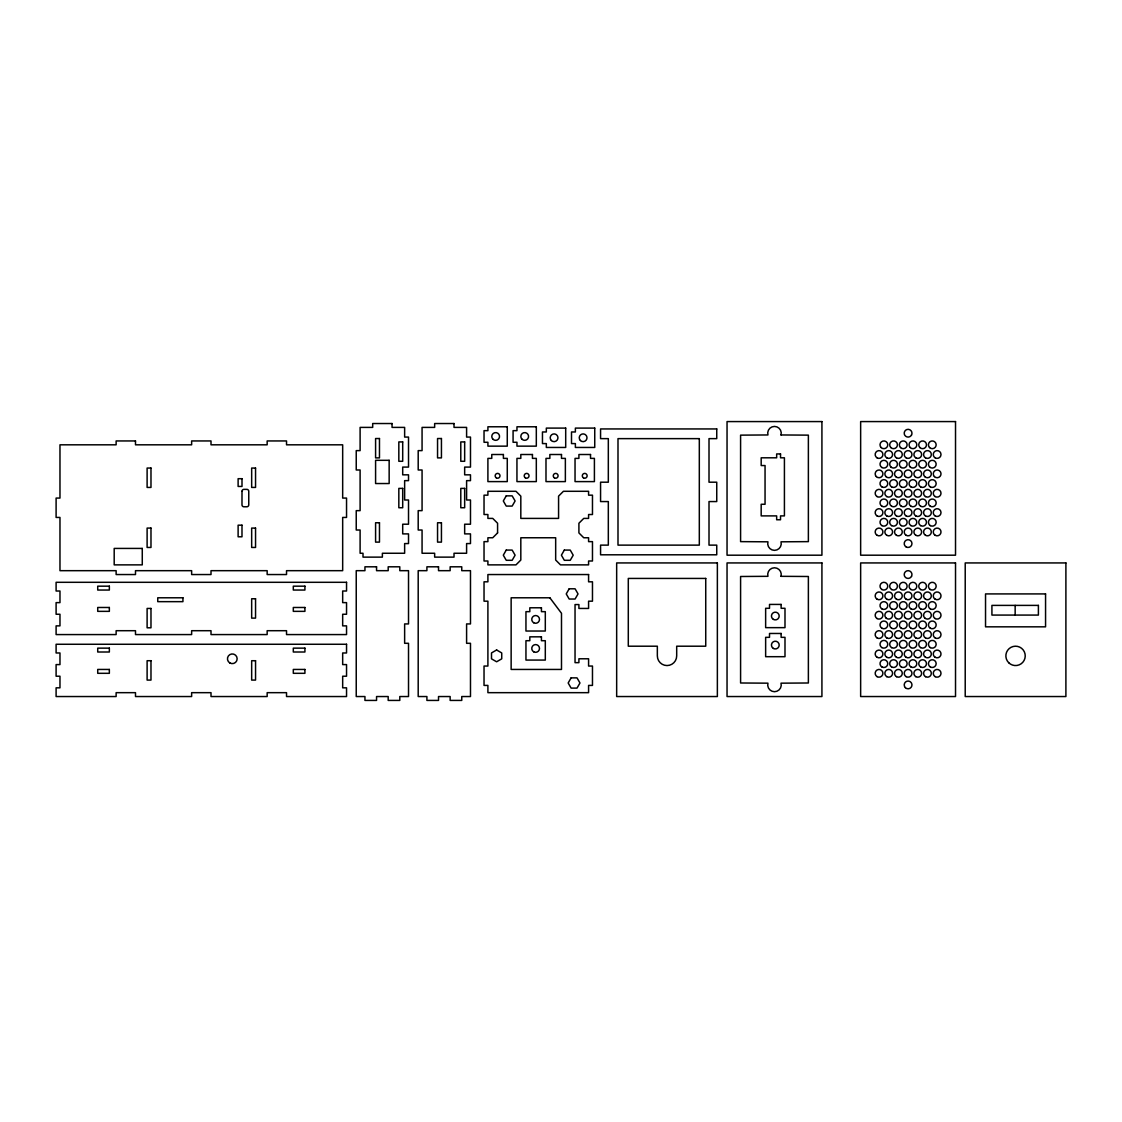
<?xml version="1.0" encoding="UTF-8"?>
<svg xmlns="http://www.w3.org/2000/svg" width="1122" height="1122" viewBox="0 0 1122 1122"><rect width="100%" height="100%" fill="white"/><g stroke="black" fill="none" stroke-linecap="round" stroke-linejoin="round"><path stroke-width="1.5" d="M1015.158 605.389L1015.158 615.08M241.987 525.18L241.987 536.793L238.116 536.793L238.116 525.18L241.987 525.18M242.001 491.296L241.987 504.844A1.935 1.935 0 0 0 243.923 506.779L246.826 506.779A1.935 1.935 0 0 0 248.761 504.844L248.761 491.296A1.935 1.935 0 0 0 246.826 489.36L243.937 489.36A1.935 1.935 0 0 0 242.001 491.296M781.024 434.957L808.373 435.14L808.373 541.631L781.024 541.814A6.774 6.774 0 0 1 774.475 550.355A6.774 6.774 0 0 1 767.939 541.814L740.59 541.631L740.59 435.14L767.939 434.957A6.774 6.774 0 0 1 774.475 426.43A6.774 6.774 0 0 1 781.024 434.957M781.024 576.315L808.373 576.498L808.373 682.989L781.024 683.172A6.774 6.774 0 0 1 774.475 691.699A6.774 6.774 0 0 1 767.939 683.172L740.59 682.989L740.59 576.498L767.939 576.315A6.774 6.774 0 0 1 774.475 567.774A6.774 6.774 0 0 1 781.024 576.315M506.246 495.854L503.301 500.973L506.246 506.092L512.151 506.092L515.11 500.973L512.151 495.854L506.246 495.854M506.246 550.075L503.301 555.194L506.246 560.299L512.151 560.299L515.11 555.194L512.151 550.075L506.246 550.075M564.338 550.075L561.393 555.194L564.338 560.299L570.242 560.299L573.202 555.194L570.242 550.075L564.338 550.075M569.177 588.798L566.231 593.917L569.177 599.036L575.081 599.036L578.04 593.917L575.081 588.798L569.177 588.798M571.112 677.87L568.167 682.989L571.112 688.109L577.017 688.109L579.976 682.989L577.017 677.87L571.112 677.87M911.527 434.999L910.938 435.827A3.871 3.871 0 0 1 904.823 435.28L904.388 434.354A3.871 3.871 0 0 1 908.427 429.347A3.871 3.871 0 0 1 911.527 434.999M911.527 576.343L910.938 577.171A3.871 3.871 0 0 1 904.823 576.624L904.388 575.712A3.871 3.871 0 0 1 908.427 570.691A3.871 3.871 0 0 1 911.527 576.343M497.579 532.922L492.74 537.761L487.902 537.761L487.902 541.631L484.031 541.631L484.031 561L487.902 561L487.902 564.871L515.98 564.871L520.818 560.032L520.818 537.761L555.671 537.761L555.671 560.032L560.509 564.871L588.587 564.871L588.587 561L592.472 561L592.472 541.631L588.587 541.631L588.587 537.761L583.749 537.761L578.91 532.922L578.91 523.245L583.749 518.406L588.587 518.406L588.587 514.521L592.472 514.521L592.472 495.167L588.587 495.167L588.587 491.296L563.426 491.296L558.574 496.134L558.574 518.406L520.818 518.406L520.818 496.134L515.98 491.296L487.902 491.296L487.902 495.167L484.031 495.167L484.031 514.521L487.902 514.521L487.902 518.406L492.74 518.406L497.579 523.245L497.579 532.922M496.611 649.975L491.506 652.934L491.506 658.838L496.611 661.784L501.73 658.838L501.73 652.934L496.611 649.975M821.921 421.577L727.042 421.577L727.042 555.194L821.921 555.194L821.921 421.577M955.523 421.577L860.644 421.577L860.644 555.194L955.523 555.194L955.523 421.577M392.055 423.527L372.686 423.527L372.686 427.398L360.106 427.398L360.106 450.623L356.235 450.623L356.235 469.992L360.106 469.992L360.106 510.65L356.235 510.65L356.235 530.019L360.106 530.019L360.106 553.258L363.009 553.258L363.009 557.129L382.378 557.129L382.378 553.258L404.635 553.258L404.635 543.567L408.52 543.567L408.52 533.89L402.7 533.89L402.7 524.212L408.52 524.212L408.52 500.005L404.635 500.005L404.635 480.637L408.52 480.637L408.52 474.83L402.7 474.83L402.7 467.089L408.52 467.089L408.52 437.075L404.635 437.075L404.635 427.398L392.055 427.398L392.055 423.527M454.017 423.527L434.649 423.527L434.649 427.398L422.068 427.398L422.068 450.623L418.197 450.623L418.197 469.992L422.068 469.992L422.068 510.65L418.197 510.65L418.197 530.019L422.068 530.019L422.068 553.258L434.649 553.258L434.649 557.129L454.017 557.129L454.017 553.258L466.598 553.258L466.598 543.567L470.483 543.567L470.483 533.89L464.662 533.89L464.662 524.212L470.483 524.212L470.483 500.005L466.598 500.005L466.598 480.637L470.483 480.637L470.483 474.83L464.662 474.83L464.662 467.089L470.483 467.089L470.483 437.075L466.598 437.075L466.598 427.398L454.017 427.398L454.017 423.527M507.27 426.781L487.916 426.781L487.916 430.652L484.031 430.652L484.031 442.278L487.916 442.278L487.916 446.149L507.27 446.149L507.27 426.781M536.316 426.781L516.962 426.781L516.962 430.652L513.077 430.652L513.077 442.278L516.962 442.278L516.962 446.149L536.316 446.149L536.316 426.781M565.698 428.099L546.33 428.099L546.33 431.97L542.459 431.97L542.459 443.583L546.33 443.583L546.33 447.454L565.698 447.454L565.698 428.099M594.744 428.099L575.376 428.099L575.376 431.97L571.505 431.97L571.505 443.583L575.376 443.583L575.376 447.454L594.744 447.454L594.744 428.099M716.748 428.941L600.565 428.941L600.565 438.632L608.32 438.632L608.32 482.194L600.565 482.194L600.565 501.562L608.32 501.562L608.32 545.124L600.565 545.124L600.565 554.801L716.748 554.801L716.748 545.124L709.006 545.124L709.006 501.562L716.748 501.562L716.748 482.194L709.006 482.194L709.006 438.632L716.748 438.632L716.748 428.941M379.474 438.52L375.59 438.52L375.59 457.888L379.474 457.888L379.474 438.52M441.437 438.52L437.552 438.52L437.552 457.888L441.437 457.888L441.437 438.52M699.315 438.632L617.998 438.632L617.998 545.124L699.315 545.124L699.315 438.632M135.496 440.946L116.127 440.946L116.127 444.817L59.971 444.817L59.971 498.07L56.1 498.07L56.1 517.438L59.971 517.438L59.971 570.677L116.127 570.677L116.127 574.548L135.496 574.548L135.496 570.677L191.638 570.677L191.638 574.548L211.006 574.548L211.006 570.677L267.162 570.677L267.162 574.548L286.531 574.548L286.531 570.677L342.673 570.677L342.673 517.438L346.544 517.438L346.544 498.07L342.673 498.07L342.673 444.817L286.531 444.817L286.531 440.946L267.162 440.946L267.162 444.817L211.006 444.817L211.006 440.946L191.638 440.946L191.638 444.817L135.496 444.817L135.496 440.946M402.7 441.914L398.829 441.914L398.829 461.282L402.7 461.282L402.7 441.914M464.662 441.914L460.791 441.914L460.791 461.282L464.662 461.282L464.662 441.914M780.533 453.933L776.662 453.933L776.662 457.804L761.179 457.804L761.179 465.546L765.05 465.546L765.05 504.269L761.179 504.269L761.179 515.896L776.662 515.896L776.662 519.767L780.533 519.767L780.533 515.896L784.418 515.896L784.418 457.804L780.533 457.804L780.533 453.933M503.399 454.508L491.773 454.508L491.773 458.379L487.902 458.379L487.902 481.604L507.27 481.604L507.27 458.379L503.399 458.379L503.399 454.508M532.445 454.508L520.818 454.508L520.818 458.379L516.947 458.379L516.947 481.604L536.316 481.604L536.316 458.379L532.445 458.379L532.445 454.508M561.491 454.508L549.864 454.508L549.864 458.379L545.993 458.379L545.993 481.604L565.362 481.604L565.362 458.379L561.491 458.379L561.491 454.508M590.523 454.508L578.91 454.508L578.91 458.379L575.039 458.379L575.039 481.604L594.408 481.604L594.408 458.379L590.523 458.379L590.523 454.508M389.152 460.315L375.59 460.315L375.59 483.54L389.152 483.54L389.152 460.315M150.979 468.056L147.108 468.056L147.108 487.425L150.979 487.425L150.979 468.056M255.55 468.056L251.665 468.056L251.665 487.425L255.55 487.425L255.55 468.056M242.001 478.701L238.116 478.701L238.116 486.443L242.001 486.443L242.001 478.701M402.7 488.393L398.829 488.393L398.829 507.747L402.7 507.747L402.7 488.393M464.662 488.393L460.791 488.393L460.791 507.747L464.662 507.747L464.662 488.393M379.474 522.754L375.59 522.754L375.59 542.122L379.474 542.122L379.474 522.754M441.437 522.754L437.552 522.754L437.552 542.122L441.437 542.122L441.437 522.754M150.979 528.083L147.108 528.083L147.108 547.452L150.979 547.452L150.979 528.083M255.55 528.083L251.665 528.083L251.665 547.452L255.55 547.452L255.55 528.083M142.27 548.42L114.192 548.42L114.192 564.871L142.27 564.871L142.27 548.42M717.365 562.935L616.665 562.935L616.665 696.538L717.365 696.538L717.365 562.935M821.921 562.935L727.042 562.935L727.042 696.538L821.921 696.538L821.921 562.935M955.523 562.935L860.644 562.935L860.644 696.538L955.523 696.538L955.523 562.935M1065.9 562.935L965.215 562.935L965.215 696.538L1065.9 696.538L1065.9 562.935M376.557 566.806L364.945 566.806L364.945 570.677L356.235 570.677L356.235 696.538L364.945 696.538L364.945 700.423L376.557 700.423L376.557 696.538L388.184 696.538L388.184 700.423L399.797 700.423L399.797 696.538L408.52 696.538L408.52 643.299L404.635 643.299L404.635 623.93L408.52 623.93L408.52 570.677L399.797 570.677L399.797 566.806L388.184 566.806L388.184 570.677L376.557 570.677L376.557 566.806M438.52 566.806L426.907 566.806L426.907 570.677L418.197 570.677L418.197 696.538L426.907 696.538L426.907 700.423L438.52 700.423L438.52 696.538L450.146 696.538L450.146 700.423L461.759 700.423L461.759 696.538L470.483 696.538L470.483 643.299L466.598 643.299L466.598 623.93L470.483 623.93L470.483 570.677L461.759 570.677L461.759 566.806L450.146 566.806L450.146 570.677L438.52 570.677L438.52 566.806M588.587 574.548L487.902 574.548L487.902 581.813L484.031 581.813L484.031 601.182L487.902 601.182L487.902 666.047L484.031 666.047L484.031 685.416L487.902 685.416L487.902 692.667L588.587 692.667L588.587 685.416L592.472 685.416L592.472 666.047L588.587 666.047L588.587 658.782L578.91 658.782L578.91 662.653L575.039 662.653L575.039 604.562L578.91 604.562L578.91 608.447L588.587 608.447L588.587 601.182L592.472 601.182L592.472 581.813L588.587 581.813L588.587 574.548M705.738 578.433L628.292 578.433L628.292 646.202L657.338 646.202L657.338 655.879A9.677 9.677 0 0 0 667.015 665.556A9.677 9.677 0 0 0 676.692 655.879L676.692 646.202L705.738 646.202L705.738 578.433M346.544 582.304L56.1 582.304L56.1 591.014L59.971 591.014L59.971 602.626L56.1 602.626L56.1 614.253L59.971 614.253L59.971 625.866L56.1 625.866L56.1 634.575L116.127 634.575L116.127 630.704L135.496 630.704L135.496 634.575L191.638 634.575L191.638 630.704L211.006 630.704L211.006 634.575L267.162 634.575L267.162 630.704L286.531 630.704L286.531 634.575L346.544 634.575L346.544 625.866L342.673 625.866L342.673 614.253L346.544 614.253L346.544 602.626L342.673 602.626L342.673 591.014L346.544 591.014L346.544 582.304M109.353 586.175L97.726 586.175L97.726 590.046L109.353 590.046L109.353 586.175M304.918 586.175L293.305 586.175L293.305 590.046L304.918 590.046L304.918 586.175M1045.564 593.917L985.537 593.917L985.537 626.833L1045.564 626.833L1045.564 593.917M182.928 597.788L157.753 597.788L157.753 601.658L182.928 601.658L182.928 597.788M549.864 597.788L511.141 597.788L511.141 669.441L561.491 669.441L561.491 613.285L549.864 597.788M255.55 598.755L251.665 598.755L251.665 618.124L255.55 618.124L255.55 598.755M781.122 604.421L769.51 604.421L769.51 608.292L765.639 608.292L765.639 627.647L784.993 627.647L784.993 608.292L781.122 608.292L781.122 604.421M1038.397 605.389L991.918 605.389L991.918 615.08L1038.397 615.08L1038.397 605.389M109.353 607.479L97.726 607.479L97.726 611.35L109.353 611.35L109.353 607.479M304.918 607.479L293.305 607.479L293.305 611.35L304.918 611.35L304.918 607.479M541.435 607.787L529.822 607.787L529.822 611.658L525.952 611.658L525.952 631.027L545.306 631.027L545.306 611.658L541.435 611.658L541.435 607.787M150.979 608.447L147.108 608.447L147.108 627.801L150.979 627.801L150.979 608.447M781.122 633.467L769.51 633.467L769.51 637.338L765.639 637.338L765.639 656.693L784.993 656.693L784.993 637.338L781.122 637.338L781.122 633.467M541.435 636.833L529.822 636.833L529.822 640.704L525.952 640.704L525.952 660.073L545.306 660.073L545.306 640.704L541.435 640.704L541.435 636.833M346.544 644.266L56.1 644.266L56.1 652.976L59.971 652.976L59.971 664.589L56.1 664.589L56.1 676.215L59.971 676.215L59.971 687.828L56.1 687.828L56.1 696.538L116.127 696.538L116.127 692.667L135.496 692.667L135.496 696.538L191.638 696.538L191.638 692.667L211.006 692.667L211.006 696.538L267.162 696.538L267.162 692.667L286.531 692.667L286.531 696.538L346.544 696.538L346.544 687.828L342.673 687.828L342.673 676.215L346.544 676.215L346.544 664.589L342.673 664.589L342.673 652.976L346.544 652.976L346.544 644.266M109.353 648.137L97.726 648.137L97.726 652.008L109.353 652.008L109.353 648.137M304.918 648.137L293.305 648.137L293.305 652.008L304.918 652.008L304.918 648.137M150.979 660.718L147.108 660.718L147.108 680.086L150.979 680.086L150.979 660.718M255.55 660.718L251.665 660.718L251.665 680.086L255.55 680.086L255.55 660.718M109.353 669.441L97.726 669.441L97.726 673.312L109.353 673.312L109.353 669.441M304.918 669.441L293.305 669.441L293.305 673.312L304.918 673.312L304.918 669.441M229.884 662.976A4.839 4.839 0 0 0 237.149 658.782A4.839 4.839 0 0 0 229.884 654.589A4.839 4.839 0 0 0 229.884 662.976M496.373 477.902A2.426 2.426 0 0 0 500.005 475.798A2.426 2.426 0 0 0 496.373 473.708A2.426 2.426 0 0 0 496.373 477.902M525.419 477.902A2.426 2.426 0 0 0 529.051 475.798A2.426 2.426 0 0 0 525.419 473.708A2.426 2.426 0 0 0 525.419 477.902M554.464 477.902A2.426 2.426 0 0 0 558.097 475.798A2.426 2.426 0 0 0 554.464 473.708A2.426 2.426 0 0 0 554.464 477.902M583.51 477.902A2.426 2.426 0 0 0 587.143 475.798A2.426 2.426 0 0 0 583.51 473.708A2.426 2.426 0 0 0 583.51 477.902M521.968 439.207A3.871 3.871 0 0 0 528.434 437.468A3.871 3.871 0 0 0 523.693 432.727A3.871 3.871 0 0 0 521.968 439.207M580.383 440.511A3.871 3.871 0 0 0 586.862 438.786A3.871 3.871 0 0 0 582.122 434.032A3.871 3.871 0 0 0 580.383 440.511M533.693 651.798A3.871 3.871 0 0 0 539.5 648.446A3.871 3.871 0 0 0 533.693 645.094A3.871 3.871 0 0 0 533.693 651.798M773.381 648.432A3.871 3.871 0 0 0 779.187 645.08A3.871 3.871 0 0 0 773.381 641.728A3.871 3.871 0 0 0 773.381 648.432M492.923 439.207A3.871 3.871 0 0 0 499.402 437.468A3.871 3.871 0 0 0 494.648 432.727A3.871 3.871 0 0 0 492.923 439.207M551.337 440.511A3.871 3.871 0 0 0 557.816 438.786A3.871 3.871 0 0 0 553.076 434.032A3.871 3.871 0 0 0 551.337 440.511M533.693 622.752A3.871 3.871 0 0 0 539.5 619.4A3.871 3.871 0 0 0 533.693 616.048A3.871 3.871 0 0 0 533.693 622.752M773.381 619.386A3.871 3.871 0 0 0 779.187 616.034A3.871 3.871 0 0 0 773.381 612.682A3.871 3.871 0 0 0 773.381 619.386M881.948 589.527A3.871 3.871 0 0 0 887.754 586.175A3.871 3.871 0 0 0 881.948 582.823A3.871 3.871 0 0 0 881.948 589.527M891.625 589.527A3.871 3.871 0 0 0 897.432 586.175A3.871 3.871 0 0 0 891.625 582.823A3.871 3.871 0 0 0 891.625 589.527M901.317 589.527A3.871 3.871 0 0 0 907.123 586.175A3.871 3.871 0 0 0 901.317 582.823A3.871 3.871 0 0 0 901.317 589.527M910.994 589.527A3.871 3.871 0 0 0 916.8 586.175A3.871 3.871 0 0 0 910.994 582.823A3.871 3.871 0 0 0 910.994 589.527M920.671 589.527A3.871 3.871 0 0 0 926.477 586.175A3.871 3.871 0 0 0 920.671 582.823A3.871 3.871 0 0 0 920.671 589.527M930.362 589.527A3.871 3.871 0 0 0 936.169 586.175A3.871 3.871 0 0 0 930.362 582.823A3.871 3.871 0 0 0 930.362 589.527M877.109 599.204A3.871 3.871 0 0 0 882.916 595.852A3.871 3.871 0 0 0 877.109 592.5A3.871 3.871 0 0 0 877.109 599.204M886.787 599.204A3.871 3.871 0 0 0 892.593 595.852A3.871 3.871 0 0 0 886.787 592.5A3.871 3.871 0 0 0 886.787 599.204M896.464 599.204A3.871 3.871 0 0 0 902.284 595.852A3.871 3.871 0 0 0 896.464 592.5A3.871 3.871 0 0 0 896.464 599.204M906.155 599.204A3.871 3.871 0 0 0 911.962 595.852A3.871 3.871 0 0 0 906.155 592.5A3.871 3.871 0 0 0 906.155 599.204M915.833 599.204A3.871 3.871 0 0 0 921.639 595.852A3.871 3.871 0 0 0 915.833 592.5A3.871 3.871 0 0 0 915.833 599.204M925.51 599.204A3.871 3.871 0 0 0 931.33 595.852A3.871 3.871 0 0 0 925.51 592.5A3.871 3.871 0 0 0 925.51 599.204M935.201 599.204A3.871 3.871 0 0 0 941.007 595.852A3.871 3.871 0 0 0 935.201 592.5A3.871 3.871 0 0 0 935.201 599.204M881.948 608.895A3.871 3.871 0 0 0 887.754 605.529A3.871 3.871 0 0 0 881.948 602.177A3.871 3.871 0 0 0 881.948 608.895M891.625 608.895A3.871 3.871 0 0 0 897.432 605.529A3.871 3.871 0 0 0 891.625 602.177A3.871 3.871 0 0 0 891.625 608.895M901.317 608.895A3.871 3.871 0 0 0 907.123 605.529A3.871 3.871 0 0 0 901.317 602.177A3.871 3.871 0 0 0 901.317 608.895M910.994 608.895A3.871 3.871 0 0 0 916.8 605.529A3.871 3.871 0 0 0 910.994 602.177A3.871 3.871 0 0 0 910.994 608.895M920.671 608.895A3.871 3.871 0 0 0 926.477 605.529A3.871 3.871 0 0 0 920.671 602.177A3.871 3.871 0 0 0 920.671 608.895M930.362 608.895A3.871 3.871 0 0 0 936.169 605.529A3.871 3.871 0 0 0 930.362 602.177A3.871 3.871 0 0 0 930.362 608.895M877.109 618.573A3.871 3.871 0 0 0 882.916 615.221A3.871 3.871 0 0 0 877.109 611.869A3.871 3.871 0 0 0 877.109 618.573M885.987 617.956A3.871 3.871 0 0 0 892.467 616.216A3.871 3.871 0 0 0 887.726 611.476A3.871 3.871 0 0 0 885.987 617.956M896.464 618.573A3.871 3.871 0 0 0 902.284 615.221A3.871 3.871 0 0 0 896.464 611.869A3.871 3.871 0 0 0 896.464 618.573M905.356 617.956A3.871 3.871 0 0 0 911.835 616.216A3.871 3.871 0 0 0 907.081 611.476A3.871 3.871 0 0 0 905.356 617.956M915.833 618.573A3.871 3.871 0 0 0 921.639 615.221A3.871 3.871 0 0 0 915.833 611.869A3.871 3.871 0 0 0 915.833 618.573M924.71 617.956A3.871 3.871 0 0 0 931.19 616.216A3.871 3.871 0 0 0 926.449 611.476A3.871 3.871 0 0 0 924.71 617.956M935.201 618.573A3.871 3.871 0 0 0 941.007 615.221A3.871 3.871 0 0 0 935.201 611.869A3.871 3.871 0 0 0 935.201 618.573M881.948 628.25A3.871 3.871 0 0 0 887.754 624.898A3.871 3.871 0 0 0 881.948 621.546A3.871 3.871 0 0 0 881.948 628.25M891.625 628.25A3.871 3.871 0 0 0 897.432 624.898A3.871 3.871 0 0 0 891.625 621.546A3.871 3.871 0 0 0 891.625 628.25M901.317 628.25A3.871 3.871 0 0 0 907.123 624.898A3.871 3.871 0 0 0 901.317 621.546A3.871 3.871 0 0 0 901.317 628.25M910.994 628.25A3.871 3.871 0 0 0 916.8 624.898A3.871 3.871 0 0 0 910.994 621.546A3.871 3.871 0 0 0 910.994 628.25M920.671 628.25A3.871 3.871 0 0 0 926.477 624.898A3.871 3.871 0 0 0 920.671 621.546A3.871 3.871 0 0 0 920.671 628.25M930.362 628.25A3.871 3.871 0 0 0 936.169 624.898A3.871 3.871 0 0 0 930.362 621.546A3.871 3.871 0 0 0 930.362 628.25M877.109 637.941A3.871 3.871 0 0 0 882.916 634.575A3.871 3.871 0 0 0 877.109 631.223A3.871 3.871 0 0 0 877.109 637.941M886.787 637.941A3.871 3.871 0 0 0 892.593 634.575A3.871 3.871 0 0 0 886.787 631.223A3.871 3.871 0 0 0 886.787 637.941M896.464 637.941A3.871 3.871 0 0 0 902.284 634.575A3.871 3.871 0 0 0 896.464 631.223A3.871 3.871 0 0 0 896.464 637.941M906.155 637.941A3.871 3.871 0 0 0 911.962 634.575A3.871 3.871 0 0 0 906.155 631.223A3.871 3.871 0 0 0 906.155 637.941M915.833 637.941A3.871 3.871 0 0 0 921.639 634.575A3.871 3.871 0 0 0 915.833 631.223A3.871 3.871 0 0 0 915.833 637.941M925.51 637.941A3.871 3.871 0 0 0 931.33 634.575A3.871 3.871 0 0 0 925.51 631.223A3.871 3.871 0 0 0 925.51 637.941M935.201 637.941A3.871 3.871 0 0 0 941.007 634.575A3.871 3.871 0 0 0 935.201 631.223A3.871 3.871 0 0 0 935.201 637.941M881.948 647.618A3.871 3.871 0 0 0 887.754 644.266A3.871 3.871 0 0 0 881.948 640.914A3.871 3.871 0 0 0 881.948 647.618M891.625 647.618A3.871 3.871 0 0 0 897.432 644.266A3.871 3.871 0 0 0 891.625 640.914A3.871 3.871 0 0 0 891.625 647.618M901.317 647.618A3.871 3.871 0 0 0 907.123 644.266A3.871 3.871 0 0 0 901.317 640.914A3.871 3.871 0 0 0 901.317 647.618M910.994 647.618A3.871 3.871 0 0 0 916.8 644.266A3.871 3.871 0 0 0 910.994 640.914A3.871 3.871 0 0 0 910.994 647.618M920.671 647.618A3.871 3.871 0 0 0 926.477 644.266A3.871 3.871 0 0 0 920.671 640.914A3.871 3.871 0 0 0 920.671 647.618M930.362 647.618A3.871 3.871 0 0 0 936.169 644.266A3.871 3.871 0 0 0 930.362 640.914A3.871 3.871 0 0 0 930.362 647.618M877.109 657.296A3.871 3.871 0 0 0 882.916 653.944A3.871 3.871 0 0 0 877.109 650.592A3.871 3.871 0 0 0 877.109 657.296M886.787 657.296A3.871 3.871 0 0 0 892.593 653.944A3.871 3.871 0 0 0 886.787 650.592A3.871 3.871 0 0 0 886.787 657.296M896.464 657.296A3.871 3.871 0 0 0 902.284 653.944A3.871 3.871 0 0 0 896.464 650.592A3.871 3.871 0 0 0 896.464 657.296M906.155 657.296A3.871 3.871 0 0 0 911.962 653.944A3.871 3.871 0 0 0 906.155 650.592A3.871 3.871 0 0 0 906.155 657.296M915.833 657.296A3.871 3.871 0 0 0 921.639 653.944A3.871 3.871 0 0 0 915.833 650.592A3.871 3.871 0 0 0 915.833 657.296M925.51 657.296A3.871 3.871 0 0 0 931.33 653.944A3.871 3.871 0 0 0 925.51 650.592A3.871 3.871 0 0 0 925.51 657.296M935.201 657.296A3.871 3.871 0 0 0 941.007 653.944A3.871 3.871 0 0 0 935.201 650.592A3.871 3.871 0 0 0 935.201 657.296M881.948 666.973A3.871 3.871 0 0 0 887.754 663.621A3.871 3.871 0 0 0 881.948 660.269A3.871 3.871 0 0 0 881.948 666.973M891.625 666.973A3.871 3.871 0 0 0 897.432 663.621A3.871 3.871 0 0 0 891.625 660.269A3.871 3.871 0 0 0 891.625 666.973M901.317 666.973A3.871 3.871 0 0 0 907.123 663.621A3.871 3.871 0 0 0 901.317 660.269A3.871 3.871 0 0 0 901.317 666.973M910.994 666.973A3.871 3.871 0 0 0 916.8 663.621A3.871 3.871 0 0 0 910.994 660.269A3.871 3.871 0 0 0 910.994 666.973M920.671 666.973A3.871 3.871 0 0 0 926.477 663.621A3.871 3.871 0 0 0 920.671 660.269A3.871 3.871 0 0 0 920.671 666.973M930.362 666.973A3.871 3.871 0 0 0 936.169 663.621A3.871 3.871 0 0 0 930.362 660.269A3.871 3.871 0 0 0 930.362 666.973M877.109 676.664A3.871 3.871 0 0 0 882.916 673.312A3.871 3.871 0 0 0 877.109 669.96A3.871 3.871 0 0 0 877.109 676.664M886.787 676.664A3.871 3.871 0 0 0 892.593 673.312A3.871 3.871 0 0 0 886.787 669.96A3.871 3.871 0 0 0 886.787 676.664M896.464 676.664A3.871 3.871 0 0 0 902.284 673.312A3.871 3.871 0 0 0 896.464 669.96A3.871 3.871 0 0 0 896.464 676.664M906.155 676.664A3.871 3.871 0 0 0 911.962 673.312A3.871 3.871 0 0 0 906.155 669.96A3.871 3.871 0 0 0 906.155 676.664M915.833 676.664A3.871 3.871 0 0 0 921.639 673.312A3.871 3.871 0 0 0 915.833 669.96A3.871 3.871 0 0 0 915.833 676.664M925.51 676.664A3.871 3.871 0 0 0 931.33 673.312A3.871 3.871 0 0 0 925.51 669.96A3.871 3.871 0 0 0 925.51 676.664M935.201 676.664A3.871 3.871 0 0 0 941.007 673.312A3.871 3.871 0 0 0 935.201 669.96A3.871 3.871 0 0 0 935.201 676.664M905.356 687.66A3.871 3.871 0 0 0 911.835 685.935A3.871 3.871 0 0 0 907.081 681.18A3.871 3.871 0 0 0 905.356 687.66M881.149 447.552A3.871 3.871 0 0 0 887.628 445.827A3.871 3.871 0 0 0 882.888 441.072A3.871 3.871 0 0 0 881.149 447.552M890.826 447.552A3.871 3.871 0 0 0 897.305 445.827A3.871 3.871 0 0 0 892.565 441.072A3.871 3.871 0 0 0 890.826 447.552M900.503 447.552A3.871 3.871 0 0 0 906.983 445.827A3.871 3.871 0 0 0 902.242 441.072A3.871 3.871 0 0 0 900.503 447.552M910.194 447.552A3.871 3.871 0 0 0 916.674 445.827A3.871 3.871 0 0 0 911.934 441.072A3.871 3.871 0 0 0 910.194 447.552M919.872 447.552A3.871 3.871 0 0 0 926.351 445.827A3.871 3.871 0 0 0 921.611 441.072A3.871 3.871 0 0 0 919.872 447.552M929.549 447.552A3.871 3.871 0 0 0 936.029 445.827A3.871 3.871 0 0 0 931.288 441.072A3.871 3.871 0 0 0 929.549 447.552M877.109 457.86A3.871 3.871 0 0 0 882.916 454.508A3.871 3.871 0 0 0 877.109 451.142A3.871 3.871 0 0 0 877.109 457.86M886.787 457.86A3.871 3.871 0 0 0 892.593 454.508A3.871 3.871 0 0 0 886.787 451.142A3.871 3.871 0 0 0 886.787 457.86M896.464 457.86A3.871 3.871 0 0 0 902.284 454.508A3.871 3.871 0 0 0 896.464 451.142A3.871 3.871 0 0 0 896.464 457.86M906.155 457.86A3.871 3.871 0 0 0 911.962 454.508A3.871 3.871 0 0 0 906.155 451.142A3.871 3.871 0 0 0 906.155 457.86M915.833 457.86A3.871 3.871 0 0 0 921.639 454.508A3.871 3.871 0 0 0 915.833 451.142A3.871 3.871 0 0 0 915.833 457.86M925.51 457.86A3.871 3.871 0 0 0 931.33 454.508A3.871 3.871 0 0 0 925.51 451.142A3.871 3.871 0 0 0 925.51 457.86M935.201 457.86A3.871 3.871 0 0 0 941.007 454.508A3.871 3.871 0 0 0 935.201 451.142A3.871 3.871 0 0 0 935.201 457.86M881.948 467.537A3.871 3.871 0 0 0 887.754 464.185A3.871 3.871 0 0 0 881.948 460.833A3.871 3.871 0 0 0 881.948 467.537M890.826 466.92A3.871 3.871 0 0 0 897.305 465.181A3.871 3.871 0 0 0 892.565 460.441A3.871 3.871 0 0 0 890.826 466.92M901.317 467.537A3.871 3.871 0 0 0 907.123 464.185A3.871 3.871 0 0 0 901.317 460.833A3.871 3.871 0 0 0 901.317 467.537M910.194 466.92A3.871 3.871 0 0 0 916.674 465.181A3.871 3.871 0 0 0 911.934 460.441A3.871 3.871 0 0 0 910.194 466.92M920.671 467.537A3.871 3.871 0 0 0 926.477 464.185A3.871 3.871 0 0 0 920.671 460.833A3.871 3.871 0 0 0 920.671 467.537M929.549 466.92A3.871 3.871 0 0 0 936.029 465.181A3.871 3.871 0 0 0 931.288 460.441A3.871 3.871 0 0 0 929.549 466.92M876.31 476.598A3.871 3.871 0 0 0 882.79 474.872A3.871 3.871 0 0 0 878.035 470.118A3.871 3.871 0 0 0 876.31 476.598M885.987 476.598A3.871 3.871 0 0 0 892.467 474.872A3.871 3.871 0 0 0 887.726 470.118A3.871 3.871 0 0 0 885.987 476.598M895.665 476.598A3.871 3.871 0 0 0 902.144 474.872A3.871 3.871 0 0 0 897.404 470.118A3.871 3.871 0 0 0 895.665 476.598M905.356 476.598A3.871 3.871 0 0 0 911.835 474.872A3.871 3.871 0 0 0 907.081 470.118A3.871 3.871 0 0 0 905.356 476.598M915.033 476.598A3.871 3.871 0 0 0 921.513 474.872A3.871 3.871 0 0 0 916.772 470.118A3.871 3.871 0 0 0 915.033 476.598M924.71 476.598A3.871 3.871 0 0 0 931.19 474.872A3.871 3.871 0 0 0 926.449 470.118A3.871 3.871 0 0 0 924.71 476.598M934.402 476.598A3.871 3.871 0 0 0 940.881 474.872A3.871 3.871 0 0 0 936.127 470.118A3.871 3.871 0 0 0 934.402 476.598M881.948 486.906A3.871 3.871 0 0 0 887.754 483.54A3.871 3.871 0 0 0 881.948 480.188A3.871 3.871 0 0 0 881.948 486.906M891.625 486.906A3.871 3.871 0 0 0 897.432 483.54A3.871 3.871 0 0 0 891.625 480.188A3.871 3.871 0 0 0 891.625 486.906M901.317 486.906A3.871 3.871 0 0 0 907.123 483.54A3.871 3.871 0 0 0 901.317 480.188A3.871 3.871 0 0 0 901.317 486.906M910.994 486.906A3.871 3.871 0 0 0 916.8 483.54A3.871 3.871 0 0 0 910.994 480.188A3.871 3.871 0 0 0 910.994 486.906M920.671 486.906A3.871 3.871 0 0 0 926.477 483.54A3.871 3.871 0 0 0 920.671 480.188A3.871 3.871 0 0 0 920.671 486.906M930.362 486.906A3.871 3.871 0 0 0 936.169 483.54A3.871 3.871 0 0 0 930.362 480.188A3.871 3.871 0 0 0 930.362 486.906M877.109 496.583A3.871 3.871 0 0 0 882.916 493.231A3.871 3.871 0 0 0 877.109 489.879A3.871 3.871 0 0 0 877.109 496.583M886.787 496.583A3.871 3.871 0 0 0 892.593 493.231A3.871 3.871 0 0 0 886.787 489.879A3.871 3.871 0 0 0 886.787 496.583M896.464 496.583A3.871 3.871 0 0 0 902.284 493.231A3.871 3.871 0 0 0 896.464 489.879A3.871 3.871 0 0 0 896.464 496.583M906.155 496.583A3.871 3.871 0 0 0 911.962 493.231A3.871 3.871 0 0 0 906.155 489.879A3.871 3.871 0 0 0 906.155 496.583M915.833 496.583A3.871 3.871 0 0 0 921.639 493.231A3.871 3.871 0 0 0 915.833 489.879A3.871 3.871 0 0 0 915.833 496.583M925.51 496.583A3.871 3.871 0 0 0 931.33 493.231A3.871 3.871 0 0 0 925.51 489.879A3.871 3.871 0 0 0 925.51 496.583M935.201 496.583A3.871 3.871 0 0 0 941.007 493.231A3.871 3.871 0 0 0 935.201 489.879A3.871 3.871 0 0 0 935.201 496.583M881.948 506.26A3.871 3.871 0 0 0 887.754 502.908A3.871 3.871 0 0 0 881.948 499.556A3.871 3.871 0 0 0 881.948 506.26M891.625 506.26A3.871 3.871 0 0 0 897.432 502.908A3.871 3.871 0 0 0 891.625 499.556A3.871 3.871 0 0 0 891.625 506.26M901.317 506.26A3.871 3.871 0 0 0 907.123 502.908A3.871 3.871 0 0 0 901.317 499.556A3.871 3.871 0 0 0 901.317 506.26M910.994 506.26A3.871 3.871 0 0 0 916.8 502.908A3.871 3.871 0 0 0 910.994 499.556A3.871 3.871 0 0 0 910.994 506.26M920.671 506.26A3.871 3.871 0 0 0 926.477 502.908A3.871 3.871 0 0 0 920.671 499.556A3.871 3.871 0 0 0 920.671 506.26M930.362 506.26A3.871 3.871 0 0 0 936.169 502.908A3.871 3.871 0 0 0 930.362 499.556A3.871 3.871 0 0 0 930.362 506.26M877.109 515.952A3.871 3.871 0 0 0 882.916 512.586A3.871 3.871 0 0 0 877.109 509.234A3.871 3.871 0 0 0 877.109 515.952M886.787 515.952A3.871 3.871 0 0 0 892.593 512.586A3.871 3.871 0 0 0 886.787 509.234A3.871 3.871 0 0 0 886.787 515.952M896.464 515.952A3.871 3.871 0 0 0 902.284 512.586A3.871 3.871 0 0 0 896.464 509.234A3.871 3.871 0 0 0 896.464 515.952M906.155 515.952A3.871 3.871 0 0 0 911.962 512.586A3.871 3.871 0 0 0 906.155 509.234A3.871 3.871 0 0 0 906.155 515.952M915.833 515.952A3.871 3.871 0 0 0 921.639 512.586A3.871 3.871 0 0 0 915.833 509.234A3.871 3.871 0 0 0 915.833 515.952M925.51 515.952A3.871 3.871 0 0 0 931.33 512.586A3.871 3.871 0 0 0 925.51 509.234A3.871 3.871 0 0 0 925.51 515.952M935.201 515.952A3.871 3.871 0 0 0 941.007 512.586A3.871 3.871 0 0 0 935.201 509.234A3.871 3.871 0 0 0 935.201 515.952M881.948 525.629A3.871 3.871 0 0 0 887.754 522.277A3.871 3.871 0 0 0 881.948 518.925A3.871 3.871 0 0 0 881.948 525.629M891.625 525.629A3.871 3.871 0 0 0 897.432 522.277A3.871 3.871 0 0 0 891.625 518.925A3.871 3.871 0 0 0 891.625 525.629M901.317 525.629A3.871 3.871 0 0 0 907.123 522.277A3.871 3.871 0 0 0 901.317 518.925A3.871 3.871 0 0 0 901.317 525.629M910.994 525.629A3.871 3.871 0 0 0 916.8 522.277A3.871 3.871 0 0 0 910.994 518.925A3.871 3.871 0 0 0 910.994 525.629M920.671 525.629A3.871 3.871 0 0 0 926.477 522.277A3.871 3.871 0 0 0 920.671 518.925A3.871 3.871 0 0 0 920.671 525.629M930.362 525.629A3.871 3.871 0 0 0 936.169 522.277A3.871 3.871 0 0 0 930.362 518.925A3.871 3.871 0 0 0 930.362 525.629M877.109 535.306A3.871 3.871 0 0 0 882.916 531.954A3.871 3.871 0 0 0 877.109 528.602A3.871 3.871 0 0 0 877.109 535.306M886.787 535.306A3.871 3.871 0 0 0 892.593 531.954A3.871 3.871 0 0 0 886.787 528.602A3.871 3.871 0 0 0 886.787 535.306M896.464 535.306A3.871 3.871 0 0 0 902.284 531.954A3.871 3.871 0 0 0 896.464 528.602A3.871 3.871 0 0 0 896.464 535.306M906.155 535.306A3.871 3.871 0 0 0 911.962 531.954A3.871 3.871 0 0 0 906.155 528.602A3.871 3.871 0 0 0 906.155 535.306M915.833 535.306A3.871 3.871 0 0 0 921.639 531.954A3.871 3.871 0 0 0 915.833 528.602A3.871 3.871 0 0 0 915.833 535.306M925.51 535.306A3.871 3.871 0 0 0 931.33 531.954A3.871 3.871 0 0 0 925.51 528.602A3.871 3.871 0 0 0 925.51 535.306M935.201 535.306A3.871 3.871 0 0 0 941.007 531.954A3.871 3.871 0 0 0 935.201 528.602A3.871 3.871 0 0 0 935.201 535.306M906.155 546.933A3.871 3.871 0 0 0 911.962 543.567A3.871 3.871 0 0 0 906.155 540.215A3.871 3.871 0 0 0 906.155 546.933M1008.706 662.723A9.677 9.677 0 0 0 1024.905 658.39A9.677 9.677 0 0 0 1013.054 646.524A9.677 9.677 0 0 0 1008.706 662.723"/></g></svg>
